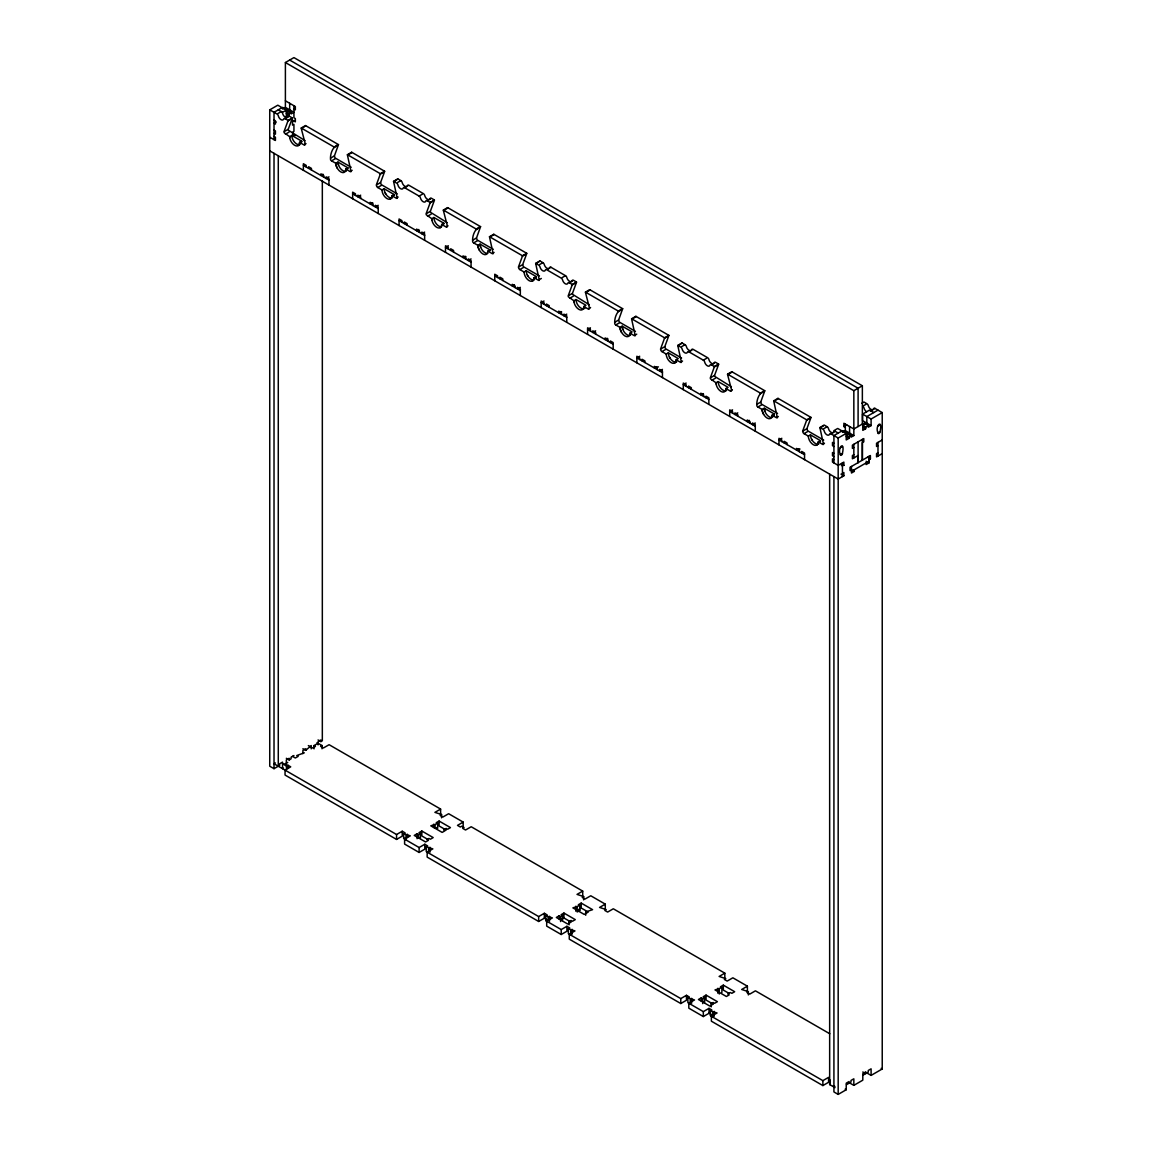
<?xml version="1.0" encoding="UTF-8"?>
<svg xmlns="http://www.w3.org/2000/svg" width="1152" height="1152" viewBox="0 0 1152 1152"><rect width="100%" height="100%" fill="white"/><g stroke="black" fill="none" stroke-linecap="round" stroke-linejoin="round"><path stroke-width="1.5" d="M278.078 113.429L281.275 111.571A2.016 1.166 60 0 1 282.413 112.896L283.018 114.538A4.018 2.318 60 0 0 285.71 117.389A4.018 2.318 60 0 0 287.971 116.539A2.002 1.166 60 0 1 289.31 116.222L292.306 117.95L288.043 120.413A2.002 1.152 60 0 1 287.986 120.845L283.982 131.746A2.03 1.166 60 0 0 284.213 132.768L289.67 136.67A7.013 4.046 60 0 0 291.125 141.566A7.027 4.061 60 0 0 296.539 145.944A7.027 4.061 60 0 0 299.606 142.402L303.883 144.864A2.016 1.166 60 0 0 305.294 144.043L301.291 128.534A1.987 1.152 60 0 1 301.234 128.03L305.496 125.568L338.472 144.605C332.51 146.261 329.918 154.512 330.566 159.797A2.016 1.166 60 0 0 331.56 160.848L335.822 163.31A7.042 4.061 60 0 0 340.805 171.936A7.042 4.061 60 0 0 345.773 169.056L347.904 167.832L337.954 162.086L335.822 163.31A7.056 4.075 60 0 0 336.672 166.982L337.291 168.221M338.472 144.605L334.411 155.923L334.829 157.334A2.016 1.166 60 0 0 335.822 158.386L351.216 167.285M479.39 250.258L478.771 249.034A7.056 4.075 60 0 1 477.936 245.362L480.067 244.123L490.018 249.869L487.886 251.107A7.042 4.061 60 0 1 482.904 253.973A7.042 4.061 60 0 1 477.936 245.362L473.674 242.899A2.016 1.166 60 0 1 472.666 241.834C472.032 236.563 474.581 228.298 480.571 226.642L447.61 207.605L443.347 210.067A1.987 1.152 60 0 0 443.405 210.571L447.408 226.094A2.016 1.166 60 0 1 445.982 226.915L441.72 224.453A7.027 4.061 60 0 1 440.266 227.664A7.027 4.061 60 0 1 434.851 225.792A7.027 4.061 60 0 1 431.784 218.707L426.326 214.819A2.03 1.166 60 0 1 426.096 213.782L430.099 202.896A2.002 1.152 60 0 0 430.157 202.45L434.419 200.002L431.424 198.259A2.002 1.166 60 0 0 430.085 198.59A4.018 2.318 60 0 1 427.824 199.44A4.018 2.318 60 0 1 425.117 196.589L424.512 194.947A2.016 1.166 60 0 0 423.374 193.622L408.859 185.242A2.002 1.166 60 0 0 407.52 185.558A4.018 2.318 60 0 1 405.259 186.408A4.018 2.318 60 0 1 402.552 183.557L401.962 181.915A2.016 1.166 60 0 0 400.824 180.605L397.829 178.862L393.552 181.325L397.21 198.274A2.016 1.166 60 0 1 396.202 198.173L391.939 195.71A7.042 4.061 60 0 1 386.957 198.576A7.042 4.061 60 0 1 381.989 189.965L377.726 187.502A2.002 1.152 60 0 1 376.718 186.437L376.301 185.04L380.304 174.154A2.002 1.152 60 0 0 380.362 173.707L384.624 171.245L351.662 152.222L347.4 154.685A1.987 1.152 60 0 0 347.458 155.189L351.043 171.619A2.002 1.152 60 0 1 350.035 171.518L345.773 169.056M480.571 226.642L476.51 237.974L476.928 239.371A2.016 1.166 60 0 0 477.936 240.437L493.33 249.322M621.504 332.309L620.885 331.085A7.056 4.075 60 0 1 620.05 327.398L622.181 326.174L632.117 331.92L629.986 333.144A7.042 4.061 60 0 1 625.018 336.024A7.042 4.061 60 0 1 620.035 327.398L615.773 324.936A2.016 1.166 60 0 1 614.779 323.885C614.131 318.614 616.68 310.334 622.685 308.693L589.709 289.656L585.446 292.118A1.987 1.152 60 0 0 585.518 292.622L589.507 308.131A2.016 1.166 60 0 1 588.096 308.952L583.834 306.504A7.027 4.061 60 0 1 578.851 309.37A7.027 4.061 60 0 1 573.883 300.758L568.426 296.856A2.03 1.166 60 0 1 568.195 295.834L572.198 284.933A2.002 1.152 60 0 0 572.256 284.501L576.518 282.038L573.523 280.31A2.002 1.166 60 0 0 572.184 280.627A4.018 2.318 60 0 1 569.938 281.477A4.018 2.318 60 0 1 567.23 278.64L566.626 276.984A2.016 1.166 60 0 0 565.488 275.674L550.973 267.278A2.002 1.166 60 0 0 549.634 267.61M622.685 308.693L618.624 320.026L619.042 321.422A2.016 1.166 60 0 0 620.05 322.488L635.443 331.373M629.986 333.144L634.248 335.606A2.002 1.152 60 0 0 635.256 335.707L631.67 319.277A1.987 1.152 60 0 1 631.613 318.773L635.875 316.31L668.851 335.347L664.589 337.81A2.002 1.152 60 0 1 664.517 338.242L660.528 349.128L660.931 350.539A2.002 1.152 60 0 0 661.939 351.59L666.202 354.053A7.042 4.061 60 0 0 671.17 362.664A7.042 4.061 60 0 0 676.152 359.798L680.414 362.261A2.016 1.166 60 0 0 681.422 362.362L677.779 345.427L682.042 342.965L685.037 344.693A2.016 1.166 60 0 1 686.174 346.003L686.779 347.659A4.018 2.318 60 0 0 689.486 350.496A4.018 2.318 60 0 0 691.733 349.646A2.002 1.166 60 0 1 693.072 349.33L707.602 357.71A2.016 1.166 60 0 1 708.739 359.035L709.33 360.677A4.018 2.318 60 0 0 712.037 363.528A4.018 2.318 60 0 0 714.298 362.678A2.002 1.166 60 0 1 715.637 362.362L718.632 364.09L714.37 366.552A2.002 1.152 60 0 1 714.312 366.984L710.309 377.87A2.03 1.166 60 0 0 710.539 378.907L715.997 382.795A7.027 4.061 60 0 0 720.965 391.421A7.027 4.061 60 0 0 725.933 388.541L730.195 391.003A2.016 1.166 60 0 0 731.621 390.182L727.618 374.674A1.987 1.152 60 0 1 727.56 374.17L731.822 371.707L764.798 390.73C758.88 392.342 756.216 400.622 756.878 405.922A2.016 1.166 60 0 0 757.886 406.987L762.149 409.45A7.042 4.061 60 0 0 767.131 418.061A7.042 4.061 60 0 0 772.099 415.195L774.23 413.957L764.28 408.226L762.149 409.45A7.056 4.075 60 0 0 762.984 413.122L763.603 414.346M764.784 390.859L760.723 402.062L761.141 403.459A2.016 1.166 60 0 0 762.149 404.525L777.542 413.41M476.251 229.536L479.448 227.693M305.064 140.63L288.475 130.306A2.03 1.166 60 0 1 288.245 129.283L292.248 118.382A2.002 1.152 60 0 0 292.306 117.95M397.382 193.925L381.989 185.04A2.002 1.152 60 0 1 380.981 183.989L380.563 182.578L384.566 171.691A2.002 1.152 60 0 0 384.624 171.245M447.163 222.667L430.589 212.357A2.03 1.166 60 0 1 430.358 211.32L434.362 200.434A2.002 1.152 60 0 0 434.419 200.002M487.886 251.107L492.149 253.57A2.002 1.152 60 0 0 493.157 253.67L489.571 237.226A1.987 1.152 60 0 1 489.499 236.722L493.776 234.259L526.738 253.296L522.475 255.758A2.002 1.152 60 0 1 522.418 256.19L518.414 267.091L518.832 268.488A2.002 1.152 60 0 0 519.84 269.554L524.102 272.016A7.042 4.061 60 0 0 529.07 280.627A7.042 4.061 60 0 0 534.038 277.762L536.17 276.523L526.234 270.778L524.102 272.016M539.496 275.976L524.102 267.091A2.002 1.152 60 0 1 523.094 266.026L522.677 264.629L526.68 253.728A2.002 1.152 60 0 0 526.738 253.296M589.277 304.718L572.688 294.408A2.03 1.166 60 0 1 572.458 293.371L576.461 282.47A2.002 1.152 60 0 0 576.518 282.038M681.595 358.027L666.202 349.128A2.002 1.152 60 0 1 665.194 348.077L664.79 346.666L668.779 335.779A2.002 1.152 60 0 0 668.851 335.347M731.39 386.77L714.802 376.445A2.03 1.166 60 0 1 714.571 375.408L718.574 364.522A2.002 1.152 60 0 0 718.632 364.09M772.099 415.195L776.362 417.658A2.002 1.152 60 0 0 777.37 417.758L773.784 401.314A1.987 1.152 60 0 1 773.726 400.81L777.989 398.347L810.95 417.384L806.688 419.846A2.002 1.152 60 0 1 806.63 420.278L802.627 431.179L803.045 432.576A2.002 1.152 60 0 0 804.053 433.642L808.315 436.104A7.042 4.061 60 0 0 813.283 444.715A7.042 4.061 60 0 0 818.266 441.85L820.397 440.611L810.446 434.866L808.315 436.104M823.709 440.064L808.315 431.179A2.002 1.152 60 0 1 807.307 430.114L806.89 428.717L810.893 417.816A2.002 1.152 60 0 0 810.95 417.384M298.152 145.627L298.8 145.08A7.013 4.046 60 0 0 299.592 142.402M440.266 227.678L440.914 227.131A7.027 4.061 60 0 0 441.72 224.453L443.851 223.214L433.901 217.483L431.77 218.707L431.856 219.802M390.485 198.922L391.104 198.418A7.056 4.075 60 0 0 391.939 195.71L394.07 194.472L384.12 188.741L381.989 189.965M532.584 280.973L533.203 280.454A7.056 4.075 60 0 0 534.038 277.747L538.315 280.21A2.016 1.166 60 0 0 539.309 280.31L535.666 263.376L539.928 260.914L542.923 262.642A2.016 1.166 60 0 1 544.061 263.966L544.666 265.608A4.018 2.318 60 0 0 549.23 268.243M674.698 363.024L675.317 362.506A7.056 4.075 60 0 0 676.152 359.798L678.283 358.574L668.333 352.829L666.202 354.053M816.797 445.061L817.416 444.557A7.056 4.075 60 0 0 818.266 441.85L822.528 444.312A2.016 1.166 60 0 0 823.522 444.398L819.893 427.579L824.141 425.002L827.136 426.73A2.016 1.166 60 0 1 828.288 428.054L828.878 429.696A4.018 2.318 60 0 0 832.003 432.677M282.557 107.381L291.082 112.291L291.082 113.933L293.933 112.291L285.394 107.381L285.394 62.525L293.933 57.6L862.358 385.776L862.358 424.066M283.507 768.125L282.542 768.686L282.542 762.12L279.691 763.762L279.691 765.403L274.018 768.686L269.741 766.224L269.741 109.843L277.805 105.192L286.33 110.117L286.33 116.683L289.166 115.042L289.166 113.4L286.33 111.758M282.067 107.654L274.018 112.306L274.018 139.651M282.557 109.022L285.394 107.381M289.166 113.4L291.082 112.291M276.149 122.011L274.018 123.25L275.429 124.07L275.429 120.787L274.018 119.966M269.741 109.843L277.013 114.034A2.016 1.166 60 0 1 278.15 115.358L278.741 117A4.018 2.318 60 0 0 281.448 119.851A4.018 2.318 60 0 0 283.709 119.002A2.002 1.166 60 0 1 285.048 118.685L288.245 116.842M287.986 120.845L291.182 119.002M295.344 120.226L292.507 121.867L292.507 125.15L293.933 124.33L293.933 131.443L292.507 132.264M284.515 131.429L288.245 129.283M285.408 134.208L289.138 132.048M302.357 127.915L304.488 126.691M301.68 142.085A7.042 4.061 60 0 0 301.752 141.178L291.802 135.432L289.67 136.67L289.757 137.75M292.507 135.547L293.933 134.726M299.621 142.402L301.752 141.178M304.416 144.562L306.014 143.64M334.152 147.499L337.349 145.656M330.682 158.083L334.411 155.923M331.56 160.848L335.29 158.702M348.523 154.57L351.72 152.726A1.987 1.152 60 0 1 351.662 152.222M328.954 176.846L326.117 178.488L326.117 176.846L328.954 178.488L328.954 185.054M350.568 171.216L352.166 170.294M380.304 174.154L383.501 172.296M376.834 184.738L380.563 182.578M360.691 195.178L357.854 196.819L357.854 195.178L360.691 196.819L360.691 198.461M377.726 187.502L381.456 185.357M394.69 181.224L397.829 178.992M397.627 182.448L400.824 180.605M393.552 181.325L396.562 183.067A2.016 1.166 60 0 1 397.699 184.378L398.29 186.019A4.018 2.318 60 0 0 400.997 188.87A4.018 2.318 60 0 0 403.258 188.021A2.002 1.166 60 0 1 404.597 187.704L407.794 185.861M378.216 205.301L375.379 206.928L375.379 205.301L378.216 206.928L378.216 213.494M396.734 197.856L398.16 197.035M404.597 187.704L419.112 196.085L422.309 194.242M419.112 196.085A2.016 1.166 60 0 1 420.25 197.41L420.854 199.051A4.018 2.318 60 0 0 423.562 201.902A4.018 2.318 60 0 0 425.822 201.053A2.002 1.166 60 0 1 427.162 200.722L430.358 198.878M430.099 202.896L433.296 201.038M426.629 213.48L430.358 211.32M427.507 216.245L431.237 214.099M444.47 209.966L447.667 208.109A1.987 1.152 60 0 1 447.61 207.619M424.642 232.099L421.805 233.741L421.805 232.099L424.642 233.741L424.642 240.307M446.515 226.598L447.941 225.792M448.344 245.765L445.493 247.406L471.082 262.166M472.781 240.134L476.51 237.974M473.674 242.899L477.403 240.739M490.637 236.606L493.834 234.763A1.987 1.152 60 0 1 493.776 234.259M471.067 258.898L468.23 260.539L468.23 258.898L471.067 260.539L471.067 267.106M492.682 253.253L494.107 252.432M522.418 256.19L525.614 254.347M518.947 266.774L522.677 264.629M519.84 269.554L523.57 267.394M536.789 263.261L539.928 261.029M539.726 264.485L542.923 262.642M514.411 284.746L512.28 285.97L512.28 284.328L515.117 285.97L515.117 287.611M547.776 269.136L550.973 267.278M520.33 287.338L517.493 288.979L517.493 287.338L520.33 288.979L520.33 295.546M538.848 279.907L541.325 278.467M562.291 277.517L565.488 275.674M535.666 263.376L538.661 265.104A2.016 1.166 60 0 1 539.798 266.429L540.403 268.07A4.018 2.318 60 0 0 543.11 270.922A4.018 2.318 60 0 0 545.371 270.072A2.002 1.166 60 0 1 546.696 269.741L561.226 278.136A2.016 1.166 60 0 1 562.363 279.446L562.968 281.088A4.018 2.318 60 0 0 565.675 283.939A4.018 2.318 60 0 0 567.922 283.09A2.002 1.166 60 0 1 569.261 282.773L572.458 280.93M544.032 301.003L541.181 302.645L566.77 317.419M572.198 284.933L575.395 283.09M568.728 295.517L572.458 293.371M569.621 298.296L573.35 296.136M586.584 292.003L589.781 290.16A1.987 1.152 60 0 1 589.723 289.656M583.834 306.504L585.965 305.266L576.014 299.52L573.883 300.758L573.97 301.853M560.837 311.544L558.706 312.768L558.706 311.126L561.542 312.768L561.542 314.41M566.755 314.136L563.904 315.778L563.904 314.136L566.755 315.778L566.755 322.344M588.629 308.65L590.573 307.526M618.365 311.587L621.562 309.744M590.443 327.816L587.606 329.443L613.181 344.218M595.642 330.826L592.805 332.467L592.805 330.826L595.642 332.467L595.642 334.109M614.894 322.171L618.624 320.026M615.773 324.936L619.517 322.79M632.736 318.658L635.933 316.814A1.987 1.152 60 0 1 635.875 316.31M634.781 335.304L636.739 334.166M664.517 338.242L667.714 336.398M639.706 356.256L636.869 357.898L662.443 372.658M661.061 348.826L664.79 346.666M661.939 351.59L665.669 349.445M678.902 345.312L682.042 342.965M681.84 346.536L685.037 344.693M656.51 366.782L654.379 368.021L654.379 366.379L657.23 368.021L657.23 369.662M677.779 345.427L680.774 347.155A2.016 1.166 60 0 1 681.912 348.466L682.517 350.122A4.018 2.318 60 0 0 685.21 352.958A4.018 2.318 60 0 0 687.47 352.109A2.002 1.166 60 0 1 688.81 351.792L692.006 349.949M662.443 369.389L659.592 371.03L659.592 369.389L662.443 371.03L662.443 377.582M680.947 361.958L682.546 361.037M688.81 351.792L703.325 360.173L706.536 358.33M703.325 360.173A2.016 1.166 60 0 1 704.477 361.498L705.067 363.139A4.018 2.318 60 0 0 707.774 365.99A4.018 2.318 60 0 0 710.035 365.141A2.002 1.166 60 0 1 711.374 364.81L714.571 362.966M686.117 383.054L683.28 384.696L708.854 399.47M714.312 366.984L717.509 365.141M710.842 377.568L714.571 375.408M711.72 380.333L715.464 378.187M728.683 374.054L731.88 372.211A1.987 1.152 60 0 1 731.822 371.707M725.933 388.541L728.064 387.317L718.128 381.571L715.997 382.795L716.069 383.89M730.728 390.701L732.326 389.779M760.464 393.638L763.661 391.781M732.557 409.853L729.72 411.494L755.294 426.269M737.755 412.862L734.918 414.504L734.918 412.862L737.755 414.504L737.755 416.146M756.994 404.222L760.723 402.062M757.886 406.987L761.616 404.842M775.915 400.09L778.046 398.851A1.987 1.152 60 0 1 777.989 398.347M749.362 420.394L747.23 421.618L747.23 419.976L750.067 421.618L750.067 423.259M755.28 422.986L752.443 424.627L752.443 422.986L755.28 424.627L755.28 431.194M776.894 417.341L778.32 416.52M862.358 385.776L853.834 390.701L853.834 435.557L850.997 437.198L850.997 435.557L842.458 430.632M806.63 420.278L809.827 418.435M781.819 438.293L778.982 439.934L804.557 454.709M803.16 430.877L806.89 428.717M804.053 433.642L807.782 431.482M861.826 403.243L863.957 402.019L866.952 403.747A2.016 1.166 60 0 1 868.09 405.072L868.694 406.714A4.018 2.318 60 0 0 871.402 409.565A4.018 2.318 60 0 0 873.648 408.715A2.002 1.166 60 0 1 874.987 408.398L877.982 410.126L866.837 416.563L866.837 423.13L864 424.771L864 423.13L868.262 425.592L868.262 427.219L871.099 425.592L871.099 419.026L862.574 414.101L862.574 420.667L871.099 425.592M821.002 427.349L823.133 426.125M823.939 428.587L827.136 426.73M865.886 404.366L862.69 406.21A2.016 1.166 60 0 1 863.827 407.534L864.432 409.176A4.018 2.318 60 0 0 866.707 411.811M798.624 448.834L796.493 450.058L796.493 448.416L799.33 450.058L799.33 451.699M862.574 414.101L869.486 410.112L873.749 412.574M819.893 427.579L822.874 429.192A2.016 1.166 60 0 1 824.026 430.517L824.616 432.158A4.018 2.318 60 0 0 827.323 435.01A4.018 2.318 60 0 0 829.584 434.16A2.002 1.166 60 0 1 830.923 433.843L834.12 431.986M871.79 410.242L874.987 408.398M845.309 427.349L843.883 426.528L846.72 424.886M841.968 430.92L833.918 435.571L833.918 462.917M842.458 432.274L845.309 430.632L853.834 435.557M823.061 443.995L824.472 443.174M833.918 476.597L833.918 1091.938L838.181 1094.4L838.181 438.034L846.23 433.382L846.23 439.949L849.067 438.307L849.067 436.666L846.23 435.024M871.099 419.026L882.23 412.589L882.23 1068.97L871.099 1075.392L865.771 1072.31M275.429 762.941L274.018 763.762L396.562 834.509L402.235 831.226L405.086 832.867L403.661 833.688L403.661 838.613L405.086 837.792M846.72 434.736L849.571 433.094L849.571 426.528M293.933 755.539L291.082 757.181L291.082 758.822L289.166 759.931L286.33 758.29M302.904 748.714L305.755 750.355L311.198 745.574L311.198 748.858M314.035 748.858L314.035 745.574L318.067 743.242M318.067 739.958L320.904 741.6L322.33 740.779L322.33 180.634M849.067 436.666L850.997 435.557M862.805 425.448L865.656 427.09L868.262 425.592M287.741 762.394L284.904 764.035L282.542 763.762L286.474 766.022L287.885 765.202L290.736 766.843L285.048 770.126L285.048 775.051L396.562 839.434L402.235 836.15L402.235 831.226M304.33 752.818L296.77 755.539L298.195 756.36L295.344 758.002L292.507 756.36M865.656 427.09L865.656 428.731L862.805 430.373L862.805 423.806L853.834 428.99L843.883 423.245L843.883 426.528M321.998 748.8L321.998 745.517L320.573 746.338L323.41 747.979L329.098 744.696L440.611 809.078L440.611 814.003M840.312 447.739L842.443 446.501M877.982 425.981L880.128 424.757M840.312 454.579L842.443 453.341C845.338 439.906 837 447.25 840.312 454.579A1.512 0.864 -60 0 0 841.378 455.184A1.512 0.864 -60 0 0 842.443 453.341M877.968 432.835C874.57 425.491 883.152 418.162 880.099 431.597A1.512 0.864 -60 0 1 879.034 433.454A1.512 0.864 -60 0 1 877.968 432.835L880.128 431.597M853.834 447.595L852.408 448.416L852.408 445.133L863.784 438.566L863.784 441.85L862.358 442.67L862.358 460.166L862.358 439.387M853.834 454.694L852.408 455.515L852.408 458.798L858.096 455.515L858.096 462.629L858.096 441.85M841.378 465.581L843.869 465.379L843.869 462.096L838.181 465.379L832.493 462.096L832.493 458.813L833.918 459.634M882.259 439.934L876.542 443.232L876.542 446.501L877.968 445.68M842.443 473.314L843.869 472.493L843.869 475.776L838.181 479.059L269.741 150.869M877.968 452.794L876.542 453.614L876.542 456.898L882.259 453.6M868.982 459.634L870.394 458.813L870.394 455.53L850.032 467.28L850.032 470.563L851.458 469.742L854.294 471.384L854.294 469.742M851.458 471.384L868.982 461.275M854.294 471.384L851.458 473.026L851.458 466.459M868.982 456.35L868.982 462.917L866.131 464.558L866.131 462.917M440.611 809.078L434.923 812.362L441.547 814.536L441.547 817.819M403.661 833.688L410.285 835.862L404.597 839.146L404.597 844.07L419.112 852.451L424.8 849.168L424.8 844.258L427.637 845.899L426.226 846.72L426.226 851.63M441.547 814.536L440.122 815.357L442.958 816.998L448.646 813.715L463.176 822.096L463.176 827.021M420.408 833.486L418.493 834.595L417.067 833.774L414.23 835.416L425.592 841.968L428.429 840.326L427.018 839.52L428.933 838.411L430.344 839.232L433.195 837.59L421.819 831.024L418.982 832.666L420.408 833.486L420.408 838.411M437.674 823.507L430.805 825.84L442.166 832.406L445.018 830.765L443.592 829.944L446.198 828.432L447.624 829.253L450.461 827.611L439.099 821.059L436.248 822.686L437.674 823.507L437.674 828.432L436.248 827.611M404.597 839.146L419.112 847.526L424.8 844.258M463.176 822.096L457.488 825.379L460.325 827.021L461.75 826.2L464.098 827.568L462.686 828.374L465.523 830.016L471.211 826.747L582.71 891.115L582.71 896.04M426.226 846.72L432.835 848.894L427.162 852.178L427.162 857.102L538.661 921.47L544.349 918.202L547.186 919.829L545.774 920.65L545.774 915.739L547.186 914.918L544.349 913.277L538.661 916.56L427.162 852.178M582.71 891.115L577.037 894.398L583.646 896.587L583.646 899.87M545.774 915.739L552.384 917.914L546.696 921.197L546.696 926.122L561.226 934.502L566.914 931.219L566.914 926.294L569.75 927.936L568.325 928.757L568.325 933.682L680.774 998.597L686.462 995.314L689.299 996.955L687.874 997.776L687.874 1002.701L703.325 1011.629L709.013 1008.346L711.864 1009.987L710.438 1010.808L710.438 1015.733L822.874 1080.648L828.562 1077.365L828.562 1082.29L822.874 1085.573L711.374 1021.19L711.374 1016.266L717.048 1012.982L710.438 1010.808M583.646 896.587L582.235 897.408L585.072 899.05L590.76 895.766L605.275 904.147L605.275 909.072M571.032 922.09L563.933 917.986L561.096 919.627L562.507 920.448L562.507 915.523L560.592 916.632L559.181 915.811L556.33 917.453L567.706 924.019L570.542 922.378L569.117 921.557L569.117 924.84M569.117 921.557L571.032 920.448L572.458 921.269L575.294 919.627L563.933 913.061L561.096 914.702L562.507 915.523M577.181 907.07L577.181 911.981L579.773 910.483L579.773 905.558L572.904 907.877L584.28 914.443L587.117 912.802L585.706 911.981L585.706 915.264M585.706 911.981L592.574 909.662L581.198 903.096L578.362 904.738L579.773 905.558M588.312 912.125L581.198 908.021L578.362 909.662L579.773 910.483M545.774 920.65L561.226 929.578L566.914 926.294M605.275 904.147L599.587 907.43L606.211 909.605L604.786 910.426L607.637 912.067L613.31 908.784L724.824 973.166L724.824 978.091M568.325 928.757L574.949 930.931L569.261 934.214L569.261 939.139L680.774 1003.522L686.462 1000.238L686.462 995.314M724.824 973.166L719.136 976.45L725.76 978.624L724.334 979.445L727.186 981.086L732.859 977.803L747.389 986.184L747.389 991.109M687.874 997.776L694.498 999.965L688.81 1003.234L688.81 1008.158L703.325 1016.554L709.013 1013.27L711.864 1014.912L710.438 1015.733M703.195 1001.678L704.621 1002.499L704.621 997.574L702.706 998.683L701.28 997.862L698.443 999.504L709.805 1006.07L712.656 1004.429L711.23 1003.608L711.23 1006.891M711.23 1003.608L713.146 1002.499L714.571 1003.32L717.408 1001.678L706.046 995.112L703.195 996.754L704.621 997.574M721.886 987.61L715.018 989.928L726.394 996.494L729.23 994.853L727.805 994.032L730.411 992.52L731.837 993.341L734.674 991.714L723.312 985.147L720.461 986.789L721.886 987.61L721.886 992.534M747.389 986.184L741.701 989.467L748.325 991.656L748.325 994.939M748.325 991.656L746.899 992.477L749.736 994.118L755.424 990.835L829.757 1033.747M833.918 1087.013L834.883 1086.451L833.443 1085.645M846.533 1084.651L850.997 1082.088L850.997 1080.446L853.834 1078.805L853.834 1085.357L849.571 1082.894M862.69 1075.32L868.262 1072.109L868.262 1070.467L871.099 1068.826L871.099 1075.392M838.181 1094.4L846.23 1089.749L846.23 1083.182L849.067 1081.541L849.067 1083.182M853.834 1085.357L862.805 1080.173L862.805 1073.621L865.656 1071.979L865.656 1073.621L862.805 1071.979M289.656 60.062L858.096 388.238L858.096 426.528M285.394 62.525L853.834 390.701M877.968 410.126L882.23 412.589M862.805 427.09L865.656 428.731M285.394 100.814L295.344 106.56L295.344 109.843L293.933 109.022M846.23 433.382L837.706 428.458L833.962 430.618L838.224 433.08M286.33 113.4L289.166 115.042M846.23 436.666L849.067 438.307M278.28 109.843L282.586 112.291L286.819 109.829L286.819 111.47L289.67 109.829L289.67 103.277M292.507 120.226L295.344 121.867L295.344 118.584L293.933 117.763L293.933 105.739M285.048 118.685L288.043 120.413M301.234 128.03L334.21 147.067M347.4 154.685L380.362 173.707M427.162 200.722L430.157 202.45M443.347 210.067L476.309 229.104M489.499 236.722L522.475 255.758M569.261 282.773L572.256 284.501M585.446 292.118L618.422 311.155M631.613 318.773L664.589 337.81M711.374 364.81L714.37 366.552M727.56 374.17L760.536 393.192M773.726 400.81L806.688 419.846M830.923 433.843L838.181 438.034M867.557 457.171L870.394 458.813M866.131 461.275L868.982 462.917M833.918 443.232L832.493 442.411L832.493 445.68L833.918 446.501M292.507 133.906L295.344 135.547M274.018 130.09L275.429 130.91L275.429 134.194L274.018 133.373M833.918 453.341L832.493 452.52L832.493 455.803L833.918 456.624M274.018 136.382L275.429 137.203L275.429 140.472L269.741 137.203M841.493 464.011L843.869 465.379M841.018 474.134L843.869 475.776M303.394 165.355L328.968 180.13M352.656 193.795L378.23 208.57M399.067 220.608L424.642 235.382M494.755 275.846L520.344 290.621M317.002 742.637L321.998 745.517M881.165 1068.35L882.23 1068.97M314.035 745.574L315.461 746.395L312.61 748.037L308.347 745.574M446.198 830.074L439.099 825.97L439.099 821.059M728.986 993.341L723.312 990.072L723.312 985.147M427.507 839.232L421.819 835.949L421.819 831.024M713.146 1004.141L706.046 1000.037L706.046 995.112M845.165 1089.13L846.23 1089.749M834.984 1087.632L829.656 1084.55L829.656 474.134M811.498 438.998L812.045 440.021M669.384 356.962L669.946 357.984M527.27 274.91L527.832 275.933M385.171 192.874L385.733 193.882M877.982 442.397L877.982 456.062M853.834 444.312L853.834 457.978M845.309 424.066L845.309 430.848M842.443 462.917L842.443 476.597M829.987 1079.827L829.987 1084.752M822.874 1080.648L822.874 1085.573M804.542 459.634L804.542 453.067L801.706 451.426L801.706 453.067M787.018 444.586L787.018 442.958L784.181 441.317L784.181 442.958M781.805 441.59L781.805 439.949L778.968 438.307L778.968 444.859M732.542 413.136L732.542 411.494L729.706 409.867L729.706 416.419M719.28 989.107L719.28 994.032M717.854 988.286L717.854 993.211M714.211 1011.341L714.211 1016.266M712.786 1012.162L712.786 1017.086M709.013 1008.346L709.013 1013.27M708.854 404.395L708.854 397.829L706.018 396.187L706.018 397.829M703.656 396.461L703.656 394.819L700.805 393.178L700.805 394.819L702.936 393.581A1.512 0.864 0 0 0 703.411 393.768M703.325 1011.629L703.325 1016.554M702.706 998.683L702.706 1003.608M701.28 997.862L701.28 1001.146M691.646 998.323L691.646 1003.234M691.33 389.347L691.33 387.706L688.493 386.064L688.493 387.706M690.235 999.144L690.235 1004.054M686.117 386.338L686.117 384.696L683.28 383.054L683.28 389.621M680.774 998.597L680.774 1003.522M644.918 362.549L644.918 360.907L642.067 359.266L642.067 360.907M639.706 359.539L639.706 357.898L636.854 356.256L636.854 362.822M613.181 349.142L613.181 342.576L610.33 340.949L610.33 342.576M607.968 341.222L607.968 339.581L605.117 337.939L605.117 339.581L607.248 338.342A1.512 0.864 0 0 0 607.738 338.515M590.443 331.099L590.443 329.458L587.592 327.816L587.592 334.382M581.198 903.096L581.198 908.021M575.755 906.25L575.755 911.16M572.098 929.304L572.098 934.214M570.686 930.11L570.686 935.035M563.933 913.061L563.933 917.986M561.226 929.578L561.226 934.502M560.592 916.632L560.592 921.557M559.181 915.811L559.181 919.094M549.547 916.272L549.547 921.197M549.23 307.31L549.23 305.669L546.379 304.027L546.379 305.669M548.122 917.093L548.122 920.376M544.349 913.277L544.349 918.202M544.018 304.301L544.018 302.659L541.166 301.018L541.166 307.584M538.661 916.56L538.661 921.47M502.805 280.498L502.805 278.856L499.968 277.214L499.968 278.856M497.592 277.488L497.592 275.846L494.755 274.219L494.755 280.771M465.854 259.171L465.854 257.53L463.018 255.888L463.018 257.53L465.149 256.306A1.512 0.864 0 0 0 465.912 256.536M453.542 252.058L453.542 250.416L450.691 248.774L450.691 250.416M448.33 249.048L448.33 247.406L445.493 245.765L445.493 252.331M435.067 825.019L435.067 828.302M433.642 824.198L433.642 827.482M429.998 847.253L429.998 852.178M428.573 848.074L428.573 851.357M419.429 232.373L419.429 230.731L416.592 229.09L416.592 230.731L418.723 229.493L418.723 230.731M419.112 847.526L419.112 852.451M418.493 834.595L418.493 837.878M417.067 833.774L417.067 838.699M407.434 834.221L407.434 837.504M407.117 225.259L407.117 223.618L404.28 221.976L404.28 223.618M406.022 835.042L406.022 839.966M401.904 222.25L401.904 220.608L399.067 218.966L399.067 225.533M396.562 834.509L396.562 839.434M373.018 205.574L373.018 203.933L370.166 202.291L370.166 203.933L372.298 202.694A1.512 0.864 0 0 0 372.773 202.867M355.493 195.451L355.493 193.81L352.642 192.168L352.642 198.734M323.755 177.12L323.755 175.478L320.904 173.837L320.904 175.478L323.035 174.254L323.05 175.478M320.904 741.6L320.904 739.958L318.067 741.6L318.067 744.883M311.429 170.021L311.429 168.379L308.592 166.738L308.592 168.379M306.216 167.011L306.216 165.37L303.379 163.728L303.379 170.294M305.755 750.355L305.755 748.714L302.904 750.355L302.904 753.638M289.166 759.931L289.166 758.29L286.33 759.931L286.33 764.856M287.885 765.202L287.885 768.485M286.474 766.022L286.474 769.306M278.28 155.794L278.28 766.224M274.018 153.331L274.018 768.686M561.6 311.774A1.512 0.864 0 0 1 561.053 311.645M800.006 449.064A1.512 0.864 0 0 1 798.638 448.819M658.454 366.883A1.512 0.864 0 0 1 656.741 366.883M869.904 410.674A2.002 1.166 60 0 1 870.725 410.846M533.923 280.022A7.027 4.061 60 0 1 528.84 277.33A7.027 4.061 60 0 1 526.234 270.778M535.925 278.165A7.027 4.061 60 0 0 536.17 276.523A7.07 4.075 60 0 1 535.91 278.237M487.757 253.382A7.027 4.061 60 0 1 482.674 250.69A7.027 4.061 60 0 1 480.067 244.138A7.07 4.075 60 0 0 480.672 247.205M490.018 249.883A7.027 4.061 60 0 1 489.946 250.776M441.605 226.728A7.042 4.061 60 0 1 436.507 224.035A7.042 4.061 60 0 1 433.901 217.483M443.851 223.214A7.042 4.061 60 0 1 443.794 224.122M392.458 197.77A7.027 4.061 60 0 1 387.101 195.71A7.027 4.061 60 0 1 384.12 188.741M346.306 171.13A7.027 4.061 60 0 1 340.934 169.056A7.027 4.061 60 0 1 337.968 162.086A7.07 4.075 60 0 0 338.558 165.168M347.904 167.832A7.027 4.061 60 0 1 347.846 168.739M305.554 126.072A1.987 1.152 60 0 1 305.496 125.568M300.139 144.475A7.042 4.061 60 0 1 294.768 142.416A7.042 4.061 60 0 1 291.802 135.432M835.186 431.381A2.002 1.166 60 0 0 833.846 431.698A4.018 2.318 60 0 1 832.81 432.677M818.784 443.909A7.027 4.061 60 0 1 813.413 441.85A7.027 4.061 60 0 1 810.446 434.866M772.632 417.269A7.027 4.061 60 0 1 767.261 415.195A7.027 4.061 60 0 1 764.28 408.226A7.07 4.075 60 0 0 764.885 411.293M774.23 413.971A7.027 4.061 60 0 1 773.957 415.67M726.466 390.614A7.042 4.061 60 0 1 721.094 388.541A7.042 4.061 60 0 1 718.128 381.571M676.685 361.872A7.027 4.061 60 0 1 671.314 359.798A7.027 4.061 60 0 1 668.333 352.829M630.518 335.218A7.027 4.061 60 0 1 625.147 333.158A7.027 4.061 60 0 1 622.181 326.174A7.07 4.075 60 0 0 622.771 329.256M584.914 308.189A7.042 4.061 60 0 1 579.37 306.893A7.042 4.061 60 0 1 576.014 299.52M394.013 195.322A7.027 4.061 60 0 0 394.07 194.472A7.07 4.075 60 0 1 393.998 195.379M820.325 441.461A7.027 4.061 60 0 0 820.397 440.611A7.07 4.075 60 0 1 820.325 441.518"/></g></svg>
